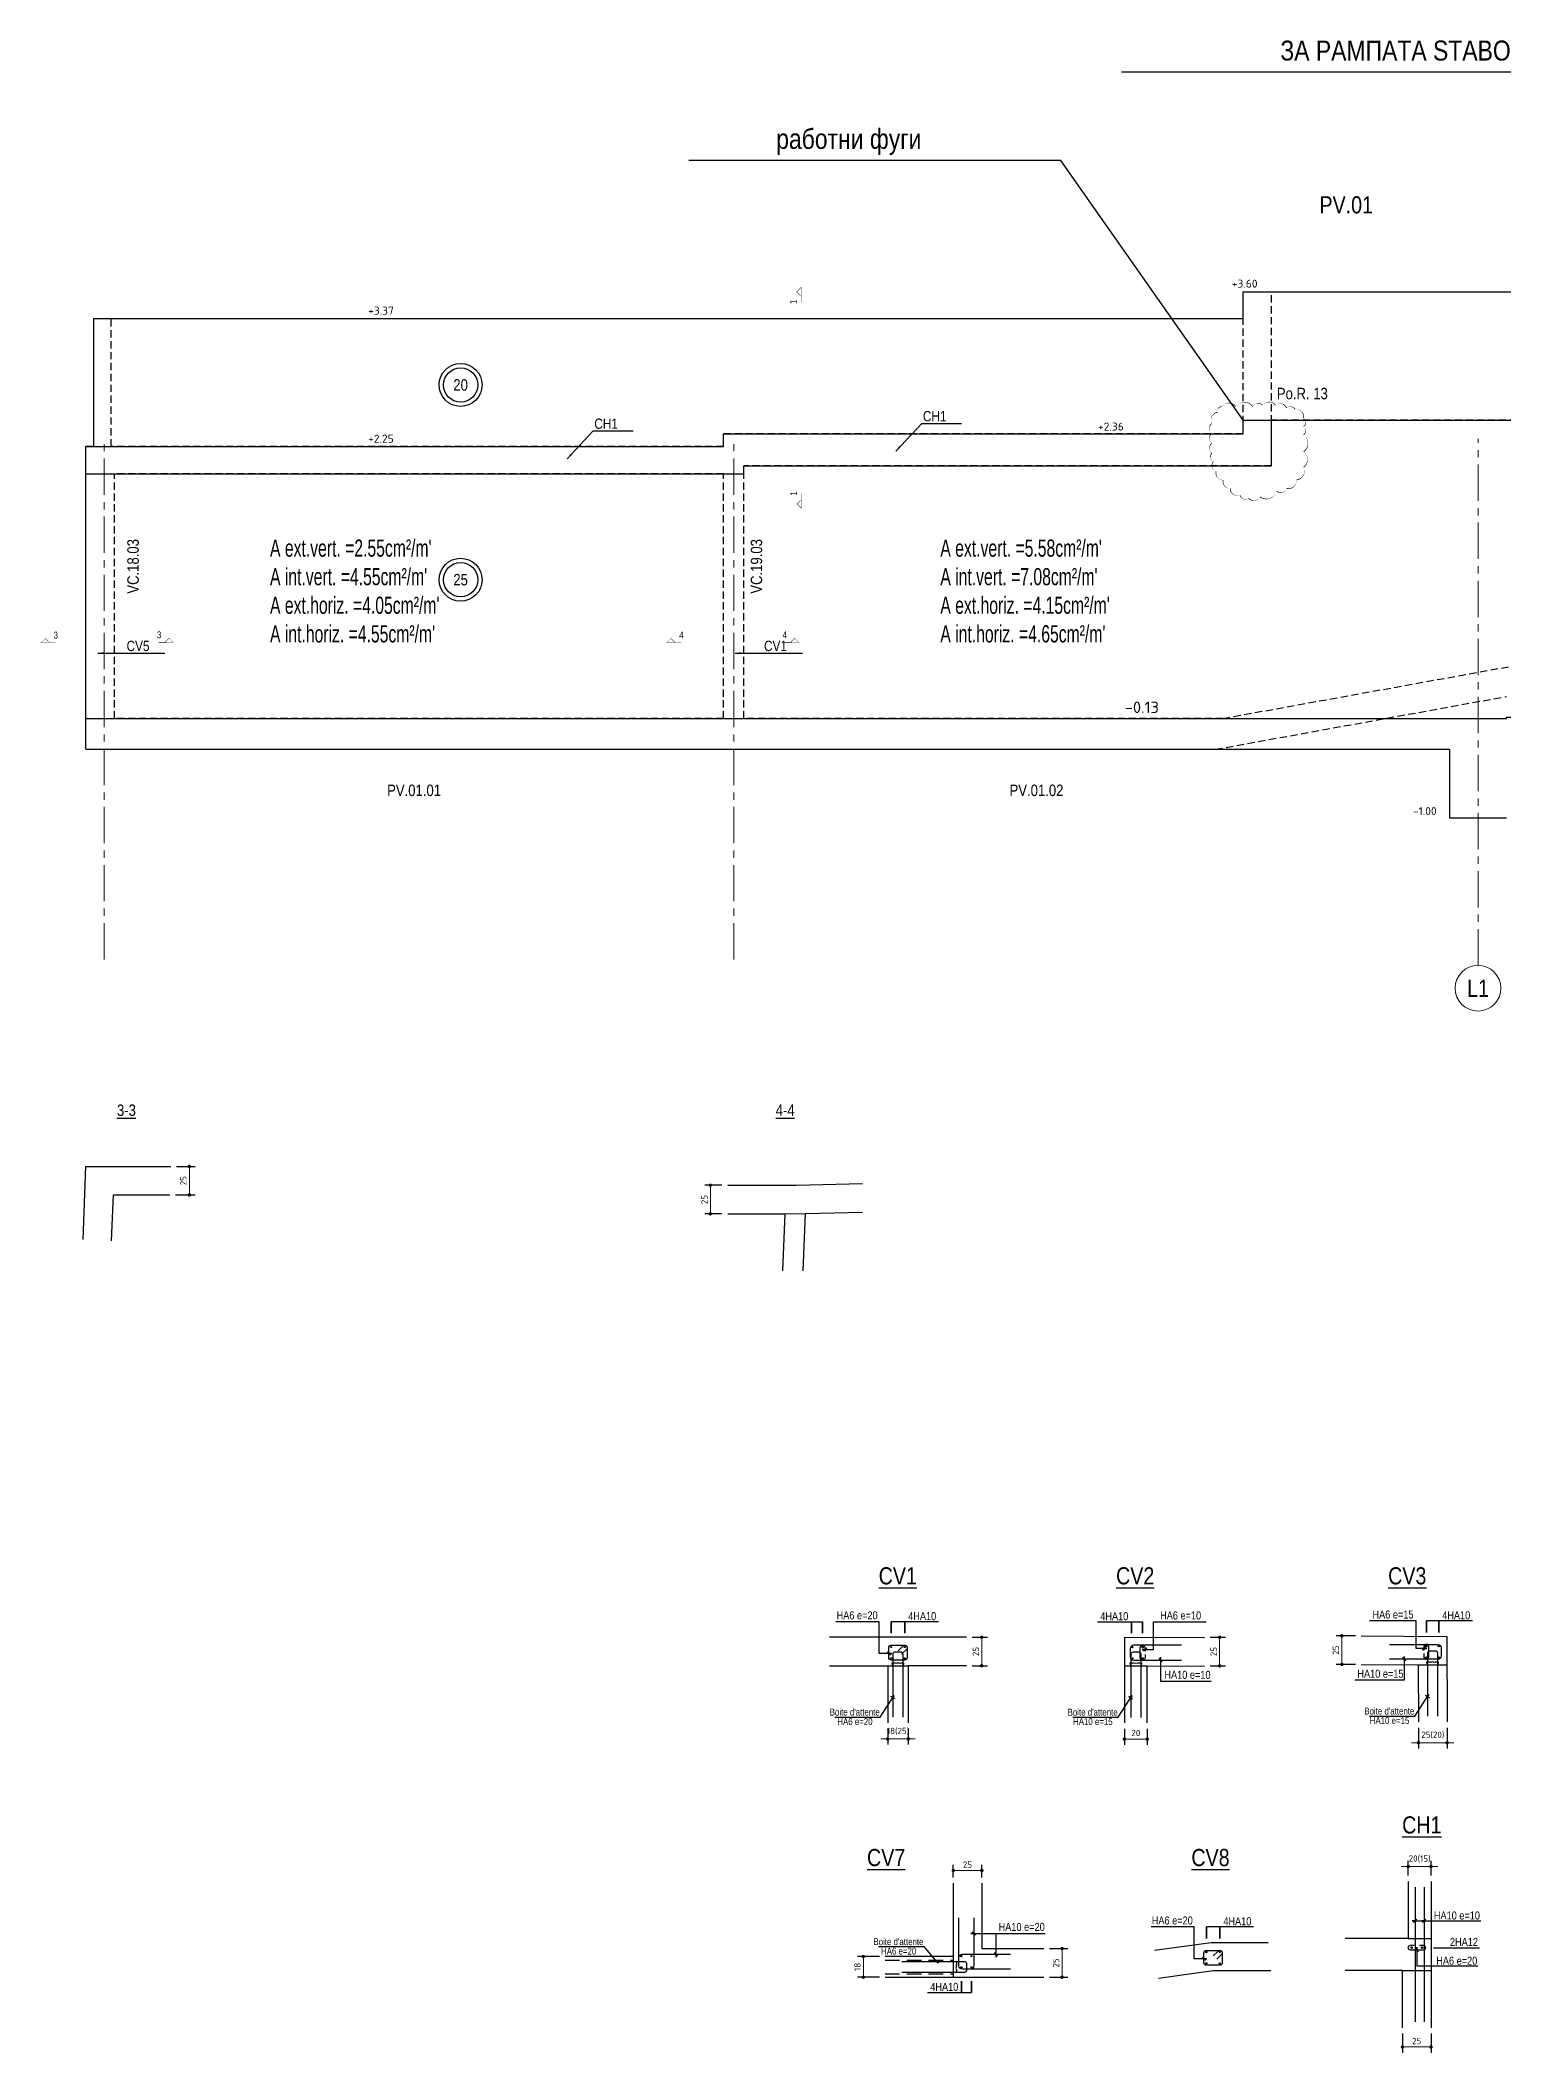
# Model space of a CAD drawing. Extents: x -10329 to 23244, y -15032 to -6928.
# Drawn here: x 4547 to 5827, y -10068 to -8307 of the extents above; entities that cross this region are included whole.
import ezdxf
from ezdxf.enums import TextEntityAlignment as Align

# ---------------------------------------------------------------- set-up
doc = ezdxf.new("R2010")
doc.units = 0
doc.linetypes.add('AXESX2', pattern=[101.6, 63.5, -12.7, 12.7, -12.7])
doc.linetypes.add('CACHEX2', pattern=[19.05, 12.7, -6.35])
doc.layers.get('Defpoints').update_dxf_attribs({"color": 53})
for name, color, linetype in [('0101_ARMATURES_REPERAGE_ACIERS', 140, 'Continuous'), ('ARMATURES_ACIERS_FINS', 120, 'Continuous'), ('ARMATURES_ACIERS_FORTS', 150, 'Continuous'), ('ARMATURES_REPERAGE_ACIERS', 7, 'Continuous'), ('ARMATURES_TS', 22, 'CACHEX2'), ('PYC_Cotation', 11, 'Continuous'), ('PYC_HOZ_BET_VU', 252, 'Continuous'), ('PYC_Niveau - Texte', 20, 'Continuous'), ('PYC_Texte général', 102, 'Continuous')]:
    doc.layers.add(name, color=color, linetype=linetype)
doc.layers.add('PYC_Axes', color=4, linetype='AXESX2', lineweight=15)
doc.layers.add('PYC_Têtes de pieux_TXT', color=5, linetype='Continuous', lineweight=25)
doc.styles.add('axe$0$PYC_Texte_Titre2', font='ARIALN.TTF', dxfattribs={"height": 22.5})
doc.styles.add('Cotations', font='simplex.shx')
doc.styles.add('PYC_Texte_cotations', font='romans.shx')
doc.styles.add('PYC_Texte_Normal', font='ARIALN.TTF')
doc.styles.add('PYC_Texte_Reperage', font='ARIALN.TTF')
doc.styles.add('PYC_Texte_Titre1', font='ARIALN.TTF', dxfattribs={"height": 30})
doc.styles.add('PYC_Texte_Titre2', font='ARIALN.TTF', dxfattribs={"height": 22.5})
doc.styles.add('SGI_Tex_Cotes', font='ARIALN.TTF')
doc.styles.get("Standard").update_dxf_attribs({"font": 'ARIAL.TTF'})
doc.linetypes.add('RBx0.50', pattern='A,0.25,-0.025,["V",Standard,S=0.05,R=0,X=-0.025,Y=-0.05],-0.05,["V",Standard,S=0.05,R=180,X=0.025,Y=0.05],-0.025', length=0.35)
doc.dimstyles.new('PYC-COUPES-25', dxfattribs={"dimscale": 50, "dimtxt": 0.11, "dimasz": 0.06, "dimexe": 0.1, "dimexo": 0.1, "dimgap": 0.05, "dimtad": 3, "dimdec": 1, "dimrnd": 0.5, "dimzin": 9, "dimdsep": 46, "dimtxsty": 'PYC_Texte_cotations', "dimblk1": 'DOT', "dimblk2": 'DOT', "dimsah": 1, "dimcen": 0.09, "dimclrd": 256, "dimclrt": 7, "dimaunit": 2, "dimadec": 1, "dimazin": 0, "dimtfac": 1, "dimtdec": 1, "dimtix": 1, "dimtmove": 2, "dimatfit": 3, "dimldrblk": 'DOT', "dimfxl": 0.3, "dimfxlon": 1, "dimtolj": 1, "dimtzin": 0, "dimlwd": 20, "dimarcsym": 0})
doc.dimstyles.new('SGI_Cot_Secondaire_25', dxfattribs={"dimscale": 0.5, "dimtxt": 15, "dimasz": 10, "dimexe": 5, "dimexo": 0, "dimgap": 3, "dimtad": 1, "dimdsep": 46, "dimtxsty": 'SGI_Tex_Cotes', "dimcen": 0, "dimclrd": 7, "dimclre": 7, "dimclrt": 7, "dimaunit": 2, "dimazin": 0, "dimtfac": 1, "dimtmove": 0, "dimatfit": 3, "dimfxl": 18, "dimfxlon": 1, "dimtolj": 1, "dimtzin": 0, "dimlwd": 25, "dimlwe": 25, "dimarcsym": 0})

# ---------------------------------------------------------------- blocks, each defined once
blk = doc.blocks.new('*U3')
at = {"linetype": 'Continuous', "lineweight": 25}
for radius in [25, 20]:
    blk.add_circle((0, 0), radius, dxfattribs=at)
at = {"linetype": 'Continuous', "lineweight": 25, "style": 'PYC_Texte_Normal'}
blk.add_attdef('EP2', text='', height=15, dxfattribs=at).set_placement((0, 0), align=Align.MIDDLE_CENTER)
blk = doc.blocks.new('_Dot')
at = {"color": 0, "lineweight": -2}
blk.add_line((-0.5, 0), (-1, 0), dxfattribs=at)
at = {"color": 0, "const_width": 0.5}
blk.add_lwpolyline([(-0.25, 0, 1), (0.25, 0, 1)], format="xyb", close=True, dxfattribs=at)
blk = doc.blocks.new('*D4')
at = {"layer": 'Defpoints', "color": 0, "transparency": 16777216}
for p in [(5356.8, -9704), (5370, -9704), (5356.8, -9729)]:
    blk.add_point(p, dxfattribs=at)
at = {"layer": 'PYC_Cotation', "color": 0, "lineweight": -2, "transparency": 16777216}
for p, q in [((5361.8, -9704), (5375, -9704)), ((5361.8, -9729), (5375, -9729))]:
    blk.add_line(p, q, dxfattribs=at)
at = {"layer": 'PYC_Cotation', "linetype": 'Continuous', "lineweight": 20, "transparency": 16777216}
blk.add_line((5370, -9726), (5370, -9707), dxfattribs=at)
at = {"layer": 'PYC_Cotation', "lineweight": 20, "transparency": 16777216, "xscale": 3, "yscale": 3, "zscale": 3}
for p, rotation in [((5370, -9704), 90), ((5370, -9729), 270)]:
    blk.add_blockref('_Dot', p, dxfattribs=dict(at, rotation=rotation))
at = {"layer": 'PYC_Cotation', "color": 7, "transparency": 16777216, "insert": (5364.8, -9716.5), "char_height": 5.5, "attachment_point": 5, "rotation": 90, "style": 'PYC_Texte_cotations'}
blk.add_mtext('\\A1;25', dxfattribs=at)
blk = doc.blocks.new('*D5')
at = {"layer": 'Defpoints', "color": 0, "transparency": 16777216}
for p in [(5287.8, -9779), (5305.8, -9779), (5305.8, -9793)]:
    blk.add_point(p, dxfattribs=at)
at = {"layer": 'PYC_Cotation', "color": 0, "lineweight": -2, "transparency": 16777216}
for p, q in [((5287.8, -9784), (5287.8, -9798)), ((5305.8, -9784), (5305.8, -9798))]:
    blk.add_line(p, q, dxfattribs=at)
at = {"layer": 'PYC_Cotation', "linetype": 'Continuous', "lineweight": 20, "transparency": 16777216}
for p, q in [((5284.8, -9793), (5281.8, -9793)), ((5287.8, -9793), (5305.8, -9793)), ((5308.8, -9793), (5311.8, -9793))]:
    blk.add_line(p, q, dxfattribs=at)
at = {"layer": 'PYC_Cotation', "lineweight": 20, "transparency": 16777216, "xscale": 3, "yscale": 3, "zscale": 3}
blk.add_blockref('_Dot', (5287.8, -9793), dxfattribs=at)
at = {"layer": 'PYC_Cotation', "lineweight": 20, "transparency": 16777216, "xscale": 3, "yscale": 3, "zscale": 3, "rotation": 180}
blk.add_blockref('_Dot', (5305.8, -9793), dxfattribs=at)
at = {"layer": 'PYC_Cotation', "color": 7, "transparency": 16777216, "insert": (5296.8, -9786.3), "char_height": 5.5, "attachment_point": 5, "style": 'PYC_Texte_cotations'}
blk.add_mtext('\\A1;18(25)', dxfattribs=at)
blk = doc.blocks.new('*D6')
at = {"layer": 'Defpoints', "color": 0, "transparency": 16777216}
for p in [(5738, -10045.6), (5763, -10045.6), (5763, -10062.5)]:
    blk.add_point(p, dxfattribs=at)
at = {"layer": 'PYC_Cotation', "color": 0, "lineweight": -2, "transparency": 16777216}
for p, q in [((5738, -10050.6), (5738, -10067.5)), ((5763, -10050.6), (5763, -10067.5))]:
    blk.add_line(p, q, dxfattribs=at)
at = {"layer": 'PYC_Cotation', "linetype": 'Continuous', "lineweight": 20, "transparency": 16777216}
blk.add_line((5741, -10062.5), (5760, -10062.5), dxfattribs=at)
at = {"layer": 'PYC_Cotation', "lineweight": 20, "transparency": 16777216, "xscale": 3, "yscale": 3, "zscale": 3, "rotation": 180}
blk.add_blockref('_Dot', (5738, -10062.5), dxfattribs=at)
at = {"layer": 'PYC_Cotation', "lineweight": 20, "transparency": 16777216, "xscale": 3, "yscale": 3, "zscale": 3}
blk.add_blockref('_Dot', (5763, -10062.5), dxfattribs=at)
at = {"layer": 'PYC_Cotation', "color": 7, "transparency": 16777216, "insert": (5750.5, -10057.3), "char_height": 5.5, "attachment_point": 5, "style": 'PYC_Texte_cotations'}
blk.add_mtext('\\A1;25', dxfattribs=at)
blk = doc.blocks.new('*D9')
at = {"layer": 'Defpoints', "color": 0, "transparency": 16777216}
for p in [(5564.8, -9704.1), (5578.1, -9704.1), (5564.8, -9729.1)]:
    blk.add_point(p, dxfattribs=at)
at = {"layer": 'PYC_Cotation', "color": 0, "lineweight": -2, "transparency": 16777216}
for p, q in [((5569.8, -9704.1), (5583.1, -9704.1)), ((5569.8, -9729.1), (5583.1, -9729.1))]:
    blk.add_line(p, q, dxfattribs=at)
at = {"layer": 'PYC_Cotation', "linetype": 'Continuous', "lineweight": 20, "transparency": 16777216}
blk.add_line((5578.1, -9726.1), (5578.1, -9707.1), dxfattribs=at)
at = {"layer": 'PYC_Cotation', "lineweight": 20, "transparency": 16777216, "xscale": 3, "yscale": 3, "zscale": 3}
for p, rotation in [((5578.1, -9704.1), 90), ((5578.1, -9729.1), 270)]:
    blk.add_blockref('_Dot', p, dxfattribs=dict(at, rotation=rotation))
at = {"layer": 'PYC_Cotation', "color": 7, "transparency": 16777216, "insert": (5572.8, -9716.6), "char_height": 5.5, "attachment_point": 5, "rotation": 90, "style": 'PYC_Texte_cotations'}
blk.add_mtext('\\A1;25', dxfattribs=at)
blk = doc.blocks.new('*D10')
at = {"layer": 'Defpoints', "color": 0, "transparency": 16777216}
for p in [(5494.8, -9779.1), (5514.8, -9779.1), (5514.8, -9793.1)]:
    blk.add_point(p, dxfattribs=at)
at = {"layer": 'PYC_Cotation', "color": 0, "lineweight": -2, "transparency": 16777216}
for p, q in [((5494.8, -9784.1), (5494.8, -9798.1)), ((5514.8, -9784.1), (5514.8, -9798.1))]:
    blk.add_line(p, q, dxfattribs=at)
at = {"layer": 'PYC_Cotation', "linetype": 'Continuous', "lineweight": 20, "transparency": 16777216}
blk.add_line((5497.8, -9793.1), (5511.8, -9793.1), dxfattribs=at)
at = {"layer": 'PYC_Cotation', "lineweight": 20, "transparency": 16777216, "xscale": 3, "yscale": 3, "zscale": 3, "rotation": 180}
blk.add_blockref('_Dot', (5494.8, -9793.1), dxfattribs=at)
at = {"layer": 'PYC_Cotation', "lineweight": 20, "transparency": 16777216, "xscale": 3, "yscale": 3, "zscale": 3}
blk.add_blockref('_Dot', (5514.8, -9793.1), dxfattribs=at)
at = {"layer": 'PYC_Cotation', "color": 7, "transparency": 16777216, "insert": (5504.8, -9787.8), "char_height": 5.5, "attachment_point": 5, "style": 'PYC_Texte_cotations'}
blk.add_mtext('\\A1;20', dxfattribs=at)
blk = doc.blocks.new('*D11')
at = {"layer": 'Defpoints', "color": 0, "transparency": 16777216}
for p in [(5752, -9778.2), (5777, -9778.2), (5777, -9796.3)]:
    blk.add_point(p, dxfattribs=at)
at = {"layer": 'PYC_Cotation', "color": 0, "lineweight": -2, "transparency": 16777216}
for p, q in [((5752, -9783.2), (5752, -9801.3)), ((5777, -9783.2), (5777, -9801.3))]:
    blk.add_line(p, q, dxfattribs=at)
at = {"layer": 'PYC_Cotation', "linetype": 'Continuous', "lineweight": 20, "transparency": 16777216}
for p, q in [((5749, -9796.3), (5746, -9796.3)), ((5752, -9796.3), (5777, -9796.3)), ((5780, -9796.3), (5783, -9796.3))]:
    blk.add_line(p, q, dxfattribs=at)
at = {"layer": 'PYC_Cotation', "lineweight": 20, "transparency": 16777216, "xscale": 3, "yscale": 3, "zscale": 3}
blk.add_blockref('_Dot', (5752, -9796.3), dxfattribs=at)
at = {"layer": 'PYC_Cotation', "lineweight": 20, "transparency": 16777216, "xscale": 3, "yscale": 3, "zscale": 3, "rotation": 180}
blk.add_blockref('_Dot', (5777, -9796.3), dxfattribs=at)
at = {"layer": 'PYC_Cotation', "color": 7, "transparency": 16777216, "insert": (5764.5, -9789.6), "char_height": 5.5, "attachment_point": 5, "style": 'PYC_Texte_cotations'}
blk.add_mtext('\\A1;25(20)', dxfattribs=at)
blk = doc.blocks.new('*D12')
at = {"layer": 'Defpoints', "color": 0, "transparency": 16777216}
for p in [(5701.8, -9702.8), (5685, -9727.8), (5701.8, -9727.8)]:
    blk.add_point(p, dxfattribs=at)
at = {"layer": 'PYC_Cotation', "color": 0, "lineweight": -2, "transparency": 16777216}
for p, q in [((5696.8, -9702.8), (5680, -9702.8)), ((5696.8, -9727.8), (5680, -9727.8))]:
    blk.add_line(p, q, dxfattribs=at)
at = {"layer": 'PYC_Cotation', "linetype": 'Continuous', "lineweight": 20, "transparency": 16777216}
blk.add_line((5685, -9705.8), (5685, -9724.8), dxfattribs=at)
at = {"layer": 'PYC_Cotation', "lineweight": 20, "transparency": 16777216, "xscale": 3, "yscale": 3, "zscale": 3}
for p, rotation in [((5685, -9702.8), 90), ((5685, -9727.8), 270)]:
    blk.add_blockref('_Dot', p, dxfattribs=dict(at, rotation=rotation))
at = {"layer": 'PYC_Cotation', "color": 7, "transparency": 16777216, "insert": (5679.7, -9715.3), "char_height": 5.5, "attachment_point": 5, "rotation": 90, "style": 'PYC_Texte_cotations'}
blk.add_mtext('\\A1;25', dxfattribs=at)
blk = doc.blocks.new('*D19')
at = {"layer": 'Defpoints', "color": 0, "transparency": 16777216}
for p in [(5285.5, -9983.4), (5266.5, -10001.4), (5285.5, -10001.4)]:
    blk.add_point(p, dxfattribs=at)
at = {"layer": 'PYC_Cotation', "color": 0, "lineweight": -2, "transparency": 16777216}
for p, q in [((5280.5, -9983.4), (5261.5, -9983.4)), ((5280.5, -10001.4), (5261.5, -10001.4))]:
    blk.add_line(p, q, dxfattribs=at)
at = {"layer": 'PYC_Cotation', "linetype": 'Continuous', "lineweight": 20, "transparency": 16777216}
blk.add_line((5266.5, -9986.4), (5266.5, -9998.4), dxfattribs=at)
at = {"layer": 'PYC_Cotation', "lineweight": 20, "transparency": 16777216, "xscale": 3, "yscale": 3, "zscale": 3}
for p, rotation in [((5266.5, -9983.4), 90), ((5266.5, -10001.4), 270)]:
    blk.add_blockref('_Dot', p, dxfattribs=dict(at, rotation=rotation))
at = {"layer": 'PYC_Cotation', "color": 7, "transparency": 16777216, "insert": (5261.3, -9992.4), "char_height": 5.5, "attachment_point": 5, "rotation": 90, "style": 'PYC_Texte_cotations'}
blk.add_mtext('\\A1;18', dxfattribs=at)
blk = doc.blocks.new('*D20')
at = {"layer": 'Defpoints', "color": 0, "transparency": 16777216}
for p in [(5424.2, -9976.4), (5440.3, -9976.4), (5424.2, -10001.4)]:
    blk.add_point(p, dxfattribs=at)
at = {"layer": 'PYC_Cotation', "color": 0, "lineweight": -2, "transparency": 16777216}
for p, q in [((5429.2, -9976.4), (5445.3, -9976.4)), ((5429.2, -10001.4), (5445.3, -10001.4))]:
    blk.add_line(p, q, dxfattribs=at)
at = {"layer": 'PYC_Cotation', "linetype": 'Continuous', "lineweight": 20, "transparency": 16777216}
blk.add_line((5440.3, -9998.4), (5440.3, -9979.4), dxfattribs=at)
at = {"layer": 'PYC_Cotation', "lineweight": 20, "transparency": 16777216, "xscale": 3, "yscale": 3, "zscale": 3}
for p, rotation in [((5440.3, -9976.4), 90), ((5440.3, -10001.4), 270)]:
    blk.add_blockref('_Dot', p, dxfattribs=dict(at, rotation=rotation))
at = {"layer": 'PYC_Cotation', "color": 7, "transparency": 16777216, "insert": (5435, -9988.9), "char_height": 5.5, "attachment_point": 5, "rotation": 90, "style": 'PYC_Texte_cotations'}
blk.add_mtext('\\A1;25', dxfattribs=at)
blk = doc.blocks.new('*D21')
at = {"layer": 'Defpoints', "color": 0, "transparency": 16777216}
for p in [(5370.1, -9908.1), (5345.1, -9919.3), (5370.1, -9919.3)]:
    blk.add_point(p, dxfattribs=at)
at = {"layer": 'PYC_Cotation', "color": 0, "lineweight": -2, "transparency": 16777216}
for p, q in [((5345.1, -9914.3), (5345.1, -9903.1)), ((5370.1, -9914.3), (5370.1, -9903.1))]:
    blk.add_line(p, q, dxfattribs=at)
at = {"layer": 'PYC_Cotation', "linetype": 'Continuous', "lineweight": 20, "transparency": 16777216}
blk.add_line((5348.1, -9908.1), (5367.1, -9908.1), dxfattribs=at)
at = {"layer": 'PYC_Cotation', "lineweight": 20, "transparency": 16777216, "xscale": 3, "yscale": 3, "zscale": 3, "rotation": 180}
blk.add_blockref('_Dot', (5345.1, -9908.1), dxfattribs=at)
at = {"layer": 'PYC_Cotation', "lineweight": 20, "transparency": 16777216, "xscale": 3, "yscale": 3, "zscale": 3}
blk.add_blockref('_Dot', (5370.1, -9908.1), dxfattribs=at)
at = {"layer": 'PYC_Cotation', "color": 7, "transparency": 16777216, "insert": (5357.6, -9902.9), "char_height": 5.5, "attachment_point": 5, "style": 'PYC_Texte_cotations'}
blk.add_mtext('\\A1;25', dxfattribs=at)
blk = doc.blocks.new('*D22')
at = {"layer": 'Defpoints', "color": 0, "transparency": 16777216}
for p in [(5763, -9904.6), (5743, -9917.6), (5763, -9917.6)]:
    blk.add_point(p, dxfattribs=at)
at = {"layer": 'PYC_Cotation', "linetype": 'Continuous', "lineweight": 20, "transparency": 16777216}
for p, q in [((5740, -9904.6), (5737, -9904.6)), ((5743, -9904.6), (5763, -9904.6)), ((5766, -9904.6), (5769, -9904.6))]:
    blk.add_line(p, q, dxfattribs=at)
at = {"layer": 'PYC_Cotation', "color": 0, "lineweight": -2, "transparency": 16777216}
for p, q in [((5743, -9912.6), (5743, -9899.6)), ((5763, -9912.6), (5763, -9899.6))]:
    blk.add_line(p, q, dxfattribs=at)
at = {"layer": 'PYC_Cotation', "lineweight": 20, "transparency": 16777216, "xscale": 3, "yscale": 3, "zscale": 3}
blk.add_blockref('_Dot', (5743, -9904.6), dxfattribs=at)
at = {"layer": 'PYC_Cotation', "lineweight": 20, "transparency": 16777216, "xscale": 3, "yscale": 3, "zscale": 3, "rotation": 180}
blk.add_blockref('_Dot', (5763, -9904.6), dxfattribs=at)
at = {"layer": 'PYC_Cotation', "color": 7, "transparency": 16777216, "insert": (5753, -9897.9), "char_height": 5.5, "attachment_point": 5, "style": 'PYC_Texte_cotations'}
blk.add_mtext('\\A1;20(15)', dxfattribs=at)
blk = doc.blocks.new('*D69')
at = {"layer": 'Defpoints', "color": 0, "transparency": 16777216}
for p in [(4660.9, -9292.1), (4677, -9292.1), (4659.9, -9317.1)]:
    blk.add_point(p, dxfattribs=at)
at = {"layer": 'PYC_Cotation', "color": 0, "lineweight": -2, "transparency": 16777216}
for p, q in [((4665.9, -9292.1), (4682, -9292.1)), ((4664.9, -9317.1), (4682, -9317.1))]:
    blk.add_line(p, q, dxfattribs=at)
at = {"layer": 'PYC_Cotation', "linetype": 'Continuous', "lineweight": 20, "transparency": 16777216}
blk.add_line((4677, -9314.1), (4677, -9295.1), dxfattribs=at)
at = {"layer": 'PYC_Cotation', "lineweight": 20, "transparency": 16777216, "xscale": 3, "yscale": 3, "zscale": 3}
for p, rotation in [((4677, -9292.1), 90), ((4677, -9317.1), 270)]:
    blk.add_blockref('_Dot', p, dxfattribs=dict(at, rotation=rotation))
at = {"layer": 'PYC_Cotation', "color": 7, "transparency": 16777216, "insert": (4671.7, -9304.6), "char_height": 5.5, "attachment_point": 5, "rotation": 90, "style": 'PYC_Texte_cotations'}
blk.add_mtext('\\A1;25', dxfattribs=at)
blk = doc.blocks.new('*D70')
at = {"layer": 'Defpoints', "color": 0, "transparency": 16777216}
for p in [(5132.7, -9308.6), (5147.8, -9308.6), (5147.8, -9333.6)]:
    blk.add_point(p, dxfattribs=at)
at = {"layer": 'PYC_Cotation', "color": 0, "lineweight": -2, "transparency": 16777216}
for p, q in [((5142.8, -9308.6), (5127.7, -9308.6)), ((5142.8, -9333.6), (5127.7, -9333.6))]:
    blk.add_line(p, q, dxfattribs=at)
at = {"layer": 'PYC_Cotation', "linetype": 'Continuous', "lineweight": 20, "transparency": 16777216}
blk.add_line((5132.7, -9330.6), (5132.7, -9311.6), dxfattribs=at)
at = {"layer": 'PYC_Cotation', "lineweight": 20, "transparency": 16777216, "xscale": 3, "yscale": 3, "zscale": 3}
for p, rotation in [((5132.7, -9308.6), 90), ((5132.7, -9333.6), 270)]:
    blk.add_blockref('_Dot', p, dxfattribs=dict(at, rotation=rotation))
at = {"layer": 'PYC_Cotation', "color": 7, "transparency": 16777216, "insert": (5127.5, -9321.1), "char_height": 5.5, "attachment_point": 5, "rotation": 90, "style": 'PYC_Texte_cotations'}
blk.add_mtext('\\A1;25', dxfattribs=at)

msp = doc.modelspace()

# ---------------------------------------------------------------- linework, layer by layer
at = {"color": 1}
for points in [[(6102.815, -8813.39), (5946.235, -8334.955), (5492.362, -8334.955)], [(5598.567, -8639.221), (5439.23, -8412.229), (5113.775, -8412.229)]]:
    msp.add_lwpolyline(points, dxfattribs=at)
msp.add_lwpolyline([(5579.99, -8627.464, 0, 0.714, -0.52056705), (5592.318, -8627.464, 0, 0.714, -0.52056705), (5592.318, -8627.464, 0, 0.714, -0.52056705), (5607.111, -8627.464, 0, 0.714, -0.52056705), (5607.111, -8627.464, 0, 0.714, -0.52056705), (5615.741, -8626.232, 0, 0.714, -0.52056705), (5615.741, -8626.232, 0, 0.714, -0.52056705), (5626.836, -8626.232, 0, 0.714, -0.52056705), (5626.836, -8626.232, 0, 0.714, -0.52056705), (5636.698, -8628.697, 0, 0.714, -0.52056705), (5636.698, -8628.697, 0, 0.714, -0.52056705), (5644.095, -8629.929, 0, 0.714, -0.52056705), (5644.095, -8629.929, 0, 0.714, -0.52056705), (5651.492, -8637.323, 0, 0.714, -0.52056705), (5651.492, -8637.323, 0, 0.714, -0.52056705), (5651.492, -8644.716, 0, 0.714, -0.52056705), (5651.492, -8644.716, 0, 0.714, -0.52056705), (5651.492, -8652.11, 0, 0.714, -0.52056705), (5651.492, -8652.11, 0, 0.714, -0.52056705), (5651.492, -8666.898, 0, 0.714, -0.52056705), (5651.492, -8666.898, 0, 0.714, -0.52056705), (5651.492, -8680.453, 0, 0.714, -0.52056705), (5651.492, -8680.453, 0, 0.714, -0.52056705), (5645.328, -8691.543, 0, 0.714, -0.52056705), (5645.328, -8691.543, 0, 0.714, -0.52056705), (5636.698, -8698.937, 0, 0.714, -0.52056705), (5636.698, -8698.937, 0, 0.714, -0.52056705), (5628.069, -8701.402, 0, 0.714, -0.52056705), (5628.069, -8701.402, 0, 0.714, -0.52056705), (5613.275, -8706.331, 0, 0.714, -0.52056705), (5613.275, -8706.331, 0, 0.714, -0.52056705), (5603.413, -8707.563, 0, 0.714, -0.52056705), (5603.413, -8707.563, 0, 0.714, -0.52056705), (5596.016, -8705.099, 0, 0.714, -0.52056705), (5596.016, -8705.099, 0, 0.714, -0.52056705), (5587.387, -8698.937, 0, 0.714, -0.52056705), (5587.387, -8698.937, 0, 0.714, -0.52056705), (5581.223, -8691.543, 0, 0.714, -0.52056705), (5581.223, -8691.543, 0, 0.714, -0.52056705), (5575.059, -8684.15, 0, 0.714, -0.52056705), (5575.059, -8684.15, 0, 0.714, -0.52056705), (5572.593, -8675.524, 0, 0.714, -0.52056705), (5572.593, -8675.524, 0, 0.714, -0.52056705), (5571.361, -8668.13, 0, 0.714, -0.52056705), (5571.361, -8668.13, 0, 0.714, -0.52056705), (5571.361, -8659.504, 0, 0.714, -0.52056705), (5571.361, -8659.504, 0, 0.714, -0.52056705), (5571.361, -8650.878, 0, 0.714, -0.52056705), (5571.361, -8650.878, 0, 0.714, -0.52056705), (5571.361, -8642.252, 0, 0.714, -0.52056705), (5571.361, -8642.252, 0, 0.714, -0.52056705), (5576.292, -8632.393, 0, 0.714, -0.52056705), (5576.292, -8632.393, 0, 0.714, -0.52056705)], format="xyseb", close=True, dxfattribs=at)
at = {"layer": '0101_ARMATURES_REPERAGE_ACIERS'}
for points in [[(5301.252, -9774.042), (5301.252, -9719.042, 0.41421356), (5299.252, -9717.042), (5294.252, -9717.042, 0.41421356), (5292.252, -9719.042), (5292.252, -9774.042)], [(5509.317, -9774.112), (5509.317, -9719.112, 0.41421356), (5507.317, -9717.112), (5502.317, -9717.112, 0.41421356), (5500.317, -9719.112), (5500.317, -9774.112)], [(5768.799, -9773.136), (5768.799, -9718.136, 0.41421356), (5766.799, -9716.136), (5761.799, -9716.136, 0.41421356), (5759.799, -9718.136), (5759.799, -9773.136)], [(5300.133, -9996.916), (5355.133, -9996.916, 0.41421356), (5357.133, -9994.916), (5357.133, -9989.916, 0.41421356), (5355.133, -9987.916), (5300.133, -9987.916)]]:
    msp.add_lwpolyline(points, format="xyb", dxfattribs=at)
for points in [[(5287.752, -9729.042), (5292.252, -9729.042), (5291.798, -9726.32), (5294.587, -9726.32), (5295.641, -9726.757), (5296.752, -9726.272), (5297.862, -9726.756), (5298.917, -9726.32), (5301.706, -9726.319), (5301.252, -9729.042), (5305.752, -9729.042)], [(5494.817, -9729.094), (5500.317, -9729.112), (5499.863, -9726.39), (5502.652, -9726.39), (5503.707, -9726.826), (5504.817, -9726.341), (5505.928, -9726.826), (5506.982, -9726.389), (5509.771, -9726.389), (5509.317, -9729.112), (5514.817, -9729.131)], [(5751.799, -9728.136), (5759.799, -9728.136), (5759.345, -9725.414), (5762.134, -9725.414), (5763.189, -9725.851), (5764.299, -9725.366), (5765.41, -9725.85), (5766.464, -9725.414), (5769.253, -9725.413), (5768.799, -9728.136), (5776.799, -9728.155)], [(5345.133, -9983.416), (5345.133, -9987.916), (5347.855, -9987.462), (5347.855, -9990.251), (5347.419, -9991.305), (5347.904, -9992.416), (5347.419, -9993.526), (5347.856, -9994.581), (5347.856, -9997.37), (5345.133, -9996.916), (5345.133, -10001.416)]]:
    msp.add_lwpolyline(points, dxfattribs=at)
at = {"layer": 'ARMATURES_ACIERS_FINS'}
for points in [[(5296.924, -9715.9), (5301.167, -9711.658, -0.66817864), (5304.752, -9713.142), (5304.752, -9721.942, -0.41421356), (5302.652, -9724.042), (5290.852, -9724.042, -0.41421356), (5288.752, -9721.942), (5288.752, -9713.142, -0.41421356), (5290.852, -9711.042), (5302.652, -9711.042, -0.66817864), (5304.137, -9714.627), (5299.894, -9718.87)], [(5544.817, -9711.112), (5502.817, -9711.112, 0.41421356), (5499.817, -9714.112), (5499.817, -9721.112, 0.41421356), (5502.817, -9724.112), (5544.817, -9724.112)], [(5512.817, -9719.012), (5512.817, -9722.012, -1), (5508.617, -9722.012), (5508.617, -9713.212, -1), (5512.817, -9713.212), (5512.817, -9716.212)], [(5726.799, -9710.314), (5768.799, -9710.314, -0.41421356), (5771.799, -9713.314), (5771.799, -9720.314, -0.41421356), (5768.799, -9723.314), (5726.799, -9723.314)], [(5756.799, -9718.214), (5756.799, -9721.214, 1), (5760.999, -9721.214), (5760.999, -9712.414, 1), (5756.799, -9712.414), (5756.799, -9715.414)], [(5363.133, -9949.416), (5363.133, -9991.416, -0.41421356), (5360.133, -9994.416), (5353.133, -9994.416, -0.41421356), (5350.133, -9991.416), (5350.133, -9949.416)], [(5395.133, -9994.416), (5353.133, -9994.416, -0.41421356), (5350.133, -9991.416), (5350.133, -9984.416, -0.41421356), (5353.133, -9981.416), (5395.133, -9981.416)], [(5572.557, -9982.836), (5576.799, -9978.593, -0.66817864), (5580.384, -9980.078), (5580.384, -9988.878, -0.41421356), (5578.284, -9990.978), (5566.484, -9990.978, -0.41421356), (5564.384, -9988.878), (5564.384, -9980.078, -0.41421356), (5566.484, -9977.978), (5578.284, -9977.978, -0.66817864), (5579.769, -9981.563), (5575.527, -9985.805)], [(5752.91, -9973.514), (5755.91, -9973.514, -1), (5755.91, -9977.714), (5745.11, -9977.714, -1), (5745.11, -9973.514), (5748.11, -9973.514)]]:
    msp.add_lwpolyline(points, format="xyb", dxfattribs=at)
for points in [[(5749.01, -9922.614), (5749.01, -10040.614)], [(5757.01, -9922.614), (5757.01, -10040.614)]]:
    msp.add_lwpolyline(points, dxfattribs=at)
for centre in [(5290.852, -9712.642), (5302.652, -9712.642), (5501.917, -9712.712), (5510.717, -9712.712), (5758.899, -9711.914), (5769.699, -9711.914), (5290.852, -9722.442), (5302.652, -9722.442), (5501.917, -9722.512), (5510.717, -9722.512), (5758.899, -9721.714), (5769.699, -9721.714), (5352.233, -9983.016), (5361.033, -9983.016), (5566.484, -9979.578), (5578.284, -9979.578), (5352.233, -9992.816), (5361.033, -9992.816), (5566.484, -9989.378), (5578.284, -9989.378)]:
    msp.add_circle(centre, 0.5, dxfattribs=at)
at = {"layer": 'ARMATURES_ACIERS_FORTS'}
for centre in [(5746.01, -9975.614), (5755.01, -9975.614)]:
    msp.add_circle(centre, 0.6, dxfattribs=at)
at = {"layer": 'ARMATURES_REPERAGE_ACIERS'}
for points in [[(5288.752, -9718.335), (5291.252, -9718.335), (5288.752, -9718.335), (5290.166, -9719.75), (5288.752, -9718.335), (5287.338, -9716.921), (5288.752, -9718.335), (5280.235, -9718.335), (5280.235, -9690.544), (5242.523, -9690.544)], [(5332.21, -9690.544), (5302.652, -9690.544), (5302.652, -9700.544), (5302.652, -9690.544), (5290.852, -9690.544), (5290.852, -9700.544), (5290.852, -9690.544)], [(5471.359, -9690.614), (5500.917, -9690.614), (5500.917, -9700.614), (5500.917, -9690.614), (5510.717, -9690.614), (5510.717, -9700.614), (5510.717, -9690.614)], [(5512.817, -9714.712), (5510.317, -9714.712), (5512.817, -9714.712), (5511.403, -9716.127), (5512.817, -9714.712), (5514.231, -9713.298), (5512.817, -9714.712), (5520.209, -9714.712), (5520.209, -9690.614), (5566.178, -9690.614)], [(5756.799, -9713.914), (5759.299, -9713.914), (5756.799, -9713.914), (5758.213, -9712.5), (5756.799, -9713.914), (5755.385, -9715.328), (5756.799, -9713.914), (5749.881, -9713.914), (5749.881, -9689.815), (5709.12, -9689.815)], [(5799.257, -9689.815), (5769.699, -9689.815), (5769.699, -9699.815), (5769.699, -9689.815), (5758.899, -9689.815), (5758.899, -9699.815), (5758.899, -9689.815)], [(5526.234, -9724.112), (5526.234, -9721.612), (5526.234, -9724.112), (5524.82, -9722.698), (5526.234, -9724.112), (5527.648, -9725.527), (5526.234, -9724.112), (5526.234, -9742.577), (5570.639, -9742.577)], [(5739.418, -9723.314), (5739.418, -9720.814), (5739.418, -9723.314), (5738.004, -9721.9), (5739.418, -9723.314), (5740.832, -9724.728), (5739.418, -9723.314), (5739.418, -9741.601), (5696.355, -9741.601)], [(5241.586, -9773.866), (5281.188, -9773.866), (5293.382, -9755.067), (5292.252, -9756.81), (5290.555, -9755.913), (5293.949, -9757.707)], [(5449.651, -9773.936), (5489.253, -9773.936), (5501.447, -9755.137), (5500.317, -9756.88), (5498.62, -9755.983), (5502.014, -9757.777)], [(5709.133, -9772.96), (5748.735, -9772.96), (5760.93, -9754.161), (5759.799, -9755.904), (5758.102, -9755.007), (5761.496, -9756.801)], [(5363.133, -9963.129), (5360.633, -9963.129), (5363.133, -9963.129), (5361.719, -9961.714), (5363.133, -9963.129), (5364.547, -9964.543), (5363.133, -9963.129), (5425.577, -9963.129)], [(5382.514, -9981.416), (5382.514, -9983.916), (5382.514, -9981.416), (5383.928, -9982.83), (5382.514, -9981.416), (5381.1, -9980.002), (5382.514, -9981.416), (5382.514, -9963.129), (5425.577, -9963.129)], [(5564.384, -9985.271), (5566.884, -9985.271), (5564.384, -9985.271), (5565.798, -9986.685), (5564.384, -9985.271), (5562.97, -9983.857), (5564.384, -9985.271), (5555.867, -9985.271), (5555.867, -9957.479), (5518.155, -9957.479)], [(5607.842, -9957.479), (5578.284, -9957.479), (5578.284, -9967.479), (5578.284, -9957.479), (5566.484, -9957.479), (5566.484, -9967.479), (5566.484, -9957.479)], [(5749.01, -9952.109), (5746.51, -9952.109), (5749.01, -9952.109), (5747.596, -9953.523), (5749.01, -9952.109), (5750.424, -9950.695), (5749.01, -9952.109), (5806.581, -9952.109)], [(5757.01, -9952.109), (5754.51, -9952.109), (5757.01, -9952.109), (5755.596, -9953.523), (5757.01, -9952.109), (5758.424, -9950.695), (5757.01, -9952.109), (5806.581, -9952.109)], [(5279.795, -9974.713), (5319.397, -9974.713), (5330.461, -9987.916), (5330.461, -9987.916), (5328.763, -9987.019), (5332.158, -9988.813)], [(5750.51, -9977.714), (5750.51, -9975.214), (5750.51, -9977.714), (5749.096, -9976.3), (5750.51, -9977.714), (5751.924, -9979.128), (5750.51, -9977.714), (5750.51, -9991.641), (5803.935, -9991.641)], [(5765.185, -9975.69), (5765.185, -9975.69), (5765.185, -9975.69), (5805.484, -9975.69)], [(5322.675, -10014.915), (5352.233, -10014.915), (5352.233, -10004.915), (5352.233, -10014.915), (5361.033, -10014.915), (5361.033, -10004.915), (5361.033, -10014.915)]]:
    msp.add_lwpolyline(points, dxfattribs=at)
at = {"layer": 'ARMATURES_TS'}
for points in [[(5285.495, -9986.416), (5345.133, -9986.416)], [(5285.495, -9998.416), (5345.133, -9998.416)]]:
    msp.add_lwpolyline(points, dxfattribs=at)
at = {"layer": 'PYC_Axes', "ltscale": 0.5}
msp.add_line((5804.067, -9116.276), (5804.067, -8655.711), dxfattribs=at)
for points in [[(4602.567, -9111.003), (4602.567, -8655.711)], [(5153.067, -9111.003), (5153.067, -8655.711)]]:
    msp.add_lwpolyline(points, dxfattribs=at)
at = {"layer": 'PYC_Axes', "linetype": 'Continuous'}
msp.add_circle((5804.067, -9136.276), 20, dxfattribs=at)
at = {"layer": 'PYC_Cotation', "const_width": 0.375}
for points in [[(5212.14, -8536.222), (5212.104, -8523.097), (5208.137, -8527.085), (5211.461, -8530.391)], [(5212.347, -8703.366), (5212.384, -8716.491), (5208.395, -8712.525), (5211.7, -8709.201)], [(4560.188, -8834.108), (4547.063, -8834.145), (4551.029, -8830.156), (4554.353, -8833.461)], [(4650.126, -8833.901), (4663.25, -8833.864), (4659.262, -8829.898), (4655.957, -8833.222)], [(5107.378, -8834.108), (5094.253, -8834.145), (5098.22, -8830.156), (5101.543, -8833.461)], [(5197.316, -8833.901), (5210.441, -8833.864), (5206.452, -8829.898), (5203.147, -8833.222)]]:
    msp.add_lwpolyline(points, dxfattribs=at)
at = {"layer": 'PYC_HOZ_BET_VU'}
for p, q in [((5598.567, -8527.136), (5623.567, -8527.136)), ((5598.567, -8550.221), (5598.567, -8527.136)), ((5623.567, -8527.136), (6904.681, -8527.136)), ((4593.567, -8550.221), (5598.567, -8550.221)), ((4593.567, -8662.221), (4586.567, -8662.221)), ((4586.567, -8927.221), (5779.067, -8927.221)), ((5779.067, -8927.221), (5779.067, -8987.221)), ((5779.067, -8987.221), (5829.067, -8987.221))]:
    msp.add_line(p, q, dxfattribs=at)
at = {"layer": 'PYC_HOZ_BET_VU', "linetype": 'CACHEX2', "ltscale": 0.5}
for p, q in [((5623.567, -8679.221), (5623.567, -8527.136)), ((5598.567, -8651.221), (5598.567, -8550.221)), ((6904.681, -8639.221), (5623.567, -8639.221)), ((5144.067, -8662.221), (4608.567, -8662.221)), ((5598.567, -8651.221), (5144.067, -8651.221)), ((5580.866, -8900.221), (6904.681, -8660.473)), ((5623.567, -8679.221), (5162.067, -8679.221)), ((5144.067, -8686.221), (4611.567, -8686.221)), ((5144.067, -8900.221), (4611.567, -8900.221)), ((5580.866, -8900.221), (5162.067, -8900.221))]:
    msp.add_line(p, q, dxfattribs=at)
at = {"layer": 'PYC_HOZ_BET_VU'}
for points in [[(4593.567, -8662.221), (4593.567, -8550.221)], [(4586.567, -8927.221), (4586.567, -8662.221)], [(5144.067, -8662.221), (5144.067, -8651.221)], [(4584.011, -9356.107), (4586.567, -9292.086), (4660.859, -9292.086)], [(5147.823, -9308.621), (5207.828, -9308.621), (5265.837, -9307.219)], [(4608.991, -9357.104), (4610.589, -9317.086), (4659.861, -9317.086)], [(5147.823, -9333.621), (5197.823, -9333.621), (5195.827, -9383.621)], [(5213.841, -9383.621), (5215.845, -9333.435), (5265.837, -9332.226)], [(5356.752, -9704.042), (5236.752, -9704.042)], [(5494.817, -9704.042), (5494.817, -9778.883)], [(5494.817, -9704.042), (5494.817, -9704.042), (5564.817, -9704.351)], [(5701.799, -9702.78), (5776.799, -9703.314), (5776.993, -9778.155)], [(5236.752, -9729.042), (5287.752, -9729.042), (5287.752, -9779.042)], [(5356.752, -9729.042), (5305.752, -9729.042), (5305.752, -9779.042)], [(5514.817, -9778.883), (5514.817, -9729.131), (5564.817, -9729.351)], [(5701.799, -9727.78), (5751.799, -9728.136), (5751.993, -9778.155)], [(5345.133, -9919.3), (5345.133, -9983.416), (5285.495, -9983.416)], [(5370.133, -9919.3), (5370.133, -9976.416), (5424.205, -9976.416)], [(5743.01, -9917.614), (5743.01, -9967.614), (5688.01, -9967.614)], [(5763.01, -9917.614), (5763.01, -10045.614)], [(5521.137, -9977.815), (5570.667, -9970.978), (5620.667, -9970.978)], [(5622.751, -9995.978), (5572.384, -9995.978), (5524.555, -10002.58)], [(5738.01, -10045.614), (5738.01, -9995.614), (5688.01, -9995.614)], [(5285.495, -10001.416), (5424.205, -10001.416)]]:
    msp.add_lwpolyline(points, dxfattribs=at)
at = {"layer": 'PYC_HOZ_BET_VU', "linetype": 'CACHEX2', "ltscale": 0.5}
for points in [[(4608.567, -8662.221), (4608.567, -8550.221)], [(5162.067, -8900.221), (5162.067, -8679.221)], [(4611.567, -8900.221), (4611.567, -8686.221)], [(5144.067, -8900.221), (5144.067, -8686.221)], [(5574.373, -8927.221), (5829.067, -8880.974)]]:
    msp.add_lwpolyline(points, dxfattribs=at)
at = {"layer": 'PYC_HOZ_BET_VU', "linetype": 'RBx0.50', "ltscale": 50}
for points in [[(5598.567, -8651.221), (5598.567, -8639.221), (6904.681, -8639.221)], [(5623.567, -8679.221), (5623.567, -8639.221)], [(4586.567, -8662.221), (5144.067, -8662.221), (5144.067, -8651.221), (5598.567, -8651.221)], [(4586.567, -8686.221), (5162.067, -8686.221), (5162.067, -8679.221), (5623.567, -8679.221)], [(4586.567, -8900.221), (5829.067, -8900.221), (5829.067, -8899.221), (6889.067, -8899.221)], [(5197.823, -9333.621), (5215.845, -9333.435)], [(5287.752, -9729.042), (5305.752, -9729.042)], [(5494.817, -9729.094), (5514.817, -9729.131)], [(5751.799, -9728.136), (5776.799, -9728.136)], [(5743.01, -9967.614), (5763.01, -9967.614)], [(5345.133, -9983.416), (5345.133, -10001.416)], [(5738.01, -9995.614), (5763.01, -9995.614)]]:
    msp.add_lwpolyline(points, dxfattribs=at)

# ---------------------------------------------------------------- block references
at = {"layer": 'PYC_Niveau - Texte'}
ref = msp.add_blockref('*U3', (4914.253, -8608.473), dxfattribs=dict(at, xscale=0.75, yscale=0.75, zscale=0.75))
ref.add_attrib('EP2', '20', dxfattribs={"layer": '0', "linetype": 'Continuous', "lineweight": 25, "height": 10, "style": 'PYC_Texte_Normal'}).set_placement((4914.253, -8608.473), align=Align.MIDDLE_CENTER)
ref = msp.add_blockref('*U3', (4914.253, -8778.825), dxfattribs=dict(at, xscale=0.75, yscale=0.75, zscale=0.75))
ref.add_attrib('EP2', '25', dxfattribs={"layer": '0', "linetype": 'Continuous', "lineweight": 25, "height": 10, "style": 'PYC_Texte_Normal'}).set_placement((4914.253, -8778.825), align=Align.MIDDLE_CENTER)

# ---------------------------------------------------------------- texts
at = {"color": 1, "linetype": 'Continuous', "style": 'PYC_Texte_Titre2'}
for s, p in [('ЗА РАМПАТА STABOX ЛИ ?', (5763.561, -8315.905)), ('работни фуги ', (5256.556, -8393.179))]:
    msp.add_text(s, height=17.5, dxfattribs=at).set_placement(p, align=Align.MIDDLE_CENTER)
at = {"layer": 'ARMATURES_REPERAGE_ACIERS', "style": 'PYC_Texte_Normal'}
for s, height, p in [('CH1', 9, (5041.516, -8642.323)), ('CH1', 9, (5328.878, -8635.794)), ('CV5', 9, (4632.13, -8836.777)), ('CV1', 9, (5189.63, -8836.777)), ('HA6 e=20', 7, (5261.031, -9684.88)), ('4HA10', 7, (5317.958, -9685.571)), ('4HA10', 7, (5485.916, -9685.641)), ('HA6 e=10', 7, (5543.947, -9684.95)), ('HA6 e=15', 7, (5729.713, -9684.151)), ('4HA10', 7, (5785.005, -9684.842)), ('HA10 e=10', 7, (5549.972, -9736.913)), ('HA10 e=15', 7, (5718.751, -9735.937)), ("Boite d'attente", 6, (5258.969, -9769.545)), ("Boite d'attente", 6, (5467.034, -9769.615)), ("Boite d'attente", 6, (5726.516, -9768.639)), ('HA6 e=20', 6, (5259.152, -9777.788)), ('HA10 e=15', 6, (5467.217, -9777.858)), ('HA10 e=15', 6, (5726.699, -9776.882)), ('HA10 e=10', 7, (5785.607, -9947.467)), ('HA10 e=20', 7, (5404.969, -9957.465)), ('HA6 e=20', 7, (5536.663, -9951.815)), ('4HA10', 7, (5593.59, -9952.506)), ("Boite d'attente", 6, (5297.177, -9970.392)), ('HA6 e=20', 6, (5297.36, -9978.635)), ('2HA12', 7, (5791.754, -9970.552)), ('HA6 e=20', 7, (5785.501, -9987.04)), ('4HA10', 7, (5337.232, -10009.942))]:
    msp.add_text(s, height=height, dxfattribs=at).set_placement(p, align=Align.MIDDLE_CENTER)
at = {"layer": 'PYC_Axes', "linetype": 'Continuous', "style": 'axe$0$PYC_Texte_Titre2'}
msp.add_text('L1', height=15, rotation=0.000056, dxfattribs=at).set_placement((5804.067, -9136.276), align=Align.MIDDLE_CENTER)
at = {"layer": 'PYC_Cotation', "style": 'SGI_Tex_Cotes'}
for s, rotation, p in [('1', 90.160124, (5210.095, -8537.666)), ('1', 90.160124, (5210.303, -8705.264)), ('3', 0.160124, (4558.291, -8832.064)), ('3', 0.160124, (4648.681, -8831.856)), ('4', 0.160124, (5105.481, -8832.064)), ('4', 0.160124, (5195.871, -8831.856))]:
    msp.add_text(s, height=6, rotation=rotation, dxfattribs=at).set_placement(p, align=Align.BOTTOM_LEFT)
at = {"layer": 'PYC_Texte général', "linetype": 'Continuous', "style": 'PYC_Texte_Titre1'}
msp.add_text('PV.01', height=15, rotation=360, dxfattribs=at).set_placement((5688.819, -8450.881), align=Align.MIDDLE_CENTER)
at = {"layer": 'PYC_Texte général'}
for s, height, rotation, style, p in [('+3.60', 7, 359.99968, 'Cotations', (5588.725, -8523.333)), ('+3.37', 7, 359.99968, 'Cotations', (4833.37, -8546.943)), ('Po.R. 13', 10, 0.000436, 'PYC_Texte_Reperage', (5628.129, -8620.958)), ('+2.36', 7, 359.99968, 'Cotations', (5471.757, -8648.374)), ('+2.25', 7, 359.99968, 'Cotations', (4833.37, -8659.001)), ('-0.13', 10, 359.99968, 'Cotations', (5495.163, -8895.469)), ('-1.00', 7, 359.99968, 'Cotations', (5747.163, -8984.802))]:
    msp.add_text(s, height=height, rotation=rotation, dxfattribs=dict(at, style=style)).set_placement(p)
at = {"layer": 'PYC_Texte général', "style": 'PYC_Texte_Reperage'}
for s, rotation, p in [('VC.18.03', 90.000436, (4627.739, -8767.172)), ('VC.19.03', 90.000436, (5172.97, -8767.172)), ('PV.01.01', 0.000436, (4873.543, -8963.121)), ('PV.01.02', 0.000436, (5417.904, -8963.121))]:
    msp.add_text(s, height=10, rotation=rotation, dxfattribs=at).set_placement(p, align=Align.MIDDLE_CENTER)
at = {"layer": 'PYC_Texte général', "linetype": 'Continuous', "style": 'PYC_Texte_Titre1'}
for s, height, p in [('%%U3-3', 10, (4621.956, -9242.946)), ('%%U4-4', 10, (5198.119, -9242.946)), ('%%UCV1', 15, (5296.593, -9650.302)), ('%%UCV2', 15, (5504.239, -9650.302)), ('%%UCV3', 15, (5742.185, -9650.302)), ('%%UCH1', 15, (5754.93, -9868.216)), ('%%UCV7', 15, (5286.404, -9896.764)), ('%%UCV8', 15, (5570.087, -9896.764))]:
    msp.add_text(s, height=height, dxfattribs=at).set_placement(p, align=Align.MIDDLE_CENTER)
at = {"layer": 'PYC_Têtes de pieux_TXT', "char_height": 15, "attachment_point": 1, "style": 'PYC_Texte_Normal'}
for s, insert in [("{\\W0.8;A ext.vert. =2.55cm²/m'\\PA int.vert. =4.55cm²/m'\\PA ext.horiz. =4.05cm²/m'\\PA int.horiz. =4.55cm²/m'}", (4747.554, -8743.687)), ("{\\W0.8;A ext.vert. =5.58cm²/m'\\PA int.vert. =7.08cm²/m'\\PA ext.horiz. =4.15cm²/m'\\PA int.horiz. =4.65cm²/m'}", (5333.821, -8743.687))]:
    msp.add_mtext_dynamic_manual_height_columns(s, width=156.23764, gutter_width=1, heights=[123.953], dxfattribs=dict(at, insert=insert))

# ---------------------------------------------------------------- dimensions: what is measured, and where the dimension line sits
at = {"layer": 'PYC_Cotation'}
for base, p1, p2, angle, picture, middle in [((4676.959, -9292.086), (4659.861, -9317.086), (4660.859, -9292.086), 90, '*D69', (4671.709, -9304.586)), ((5132.737, -9308.621), (5147.823, -9333.621), (5147.823, -9308.621), 90, '*D70', (5127.487, -9321.121)), ((5370.012, -9704.042), (5356.752, -9729.042), (5356.752, -9704.042), 270, '*D4', (5364.762, -9716.542)), ((5578.077, -9704.112), (5564.817, -9729.112), (5564.817, -9704.112), 270, '*D9', (5572.827, -9716.612)), ((5684.958, -9727.78), (5701.799, -9702.78), (5701.799, -9727.78), 90, '*D12', (5679.708, -9715.28)), ((5266.531, -10001.416), (5285.495, -9983.416), (5285.495, -10001.416), 90, '*D19', (5261.281, -9992.416)), ((5440.295, -9976.416), (5424.205, -10001.416), (5424.205, -9976.416), 90, '*D20', (5435.045, -9988.916))]:
    dim = msp.add_linear_dim(base=base, p1=p1, p2=p2, angle=angle, dimstyle='PYC-COUPES-25', dxfattribs=at)
    dim.commit()
    dim.dimension.update_dxf_attribs({"geometry": picture, "text_midpoint": middle})
for base, p1, p2, text, picture, middle in [((5305.752, -9793.01), (5287.752, -9779.042), (5305.752, -9779.042), '<>(25)', '*D5', (5296.752, -9786.32)), ((5776.993, -9796.284), (5751.993, -9778.155), (5776.993, -9778.155), '<>(20)', '*D11', (5764.493, -9789.593)), ((5763.01, -9904.573), (5743.01, -9917.614), (5763.01, -9917.614), '<>(15)', '*D22', (5753.01, -9897.882))]:
    dim = msp.add_linear_dim(base=base, p1=p1, p2=p2, text=text, dimstyle='PYC-COUPES-25', dxfattribs=at)
    dim.commit()
    dim.dimension.update_dxf_attribs({"geometry": picture, "text_midpoint": middle})
for base, p1, p2, picture, middle in [((5514.817, -9793.08), (5494.817, -9779.112), (5514.817, -9779.112), '*D10', (5504.817, -9787.83)), ((5370.133, -9908.121), (5345.133, -9919.3), (5370.133, -9919.3), '*D21', (5357.633, -9902.871)), ((5763.01, -10062.548), (5738.01, -10045.614), (5763.01, -10045.614), '*D6', (5750.51, -10057.298))]:
    dim = msp.add_linear_dim(base=base, p1=p1, p2=p2, dimstyle='PYC-COUPES-25', dxfattribs=at)
    dim.commit()
    dim.dimension.update_dxf_attribs({"geometry": picture, "text_midpoint": middle})

# ---------------------------------------------------------------- leaders
for points in [[(5294.798, -8666.521), (5317.579, -8642.089), (5352.403, -8642.089)], [(5007.437, -8673.051), (5030.217, -8648.619), (5065.041, -8648.619)], [(4596.987, -8843.073), (4620.831, -8843.073), (4655.655, -8843.073)], [(5154.487, -8843.073), (5178.331, -8843.073), (5213.155, -8843.073)]]:
    msp.add_leader(points, dimstyle='SGI_Cot_Secondaire_25', override={"dimtmove": 1}, dxfattribs=at)

doc.saveas('drawing.dxf')
